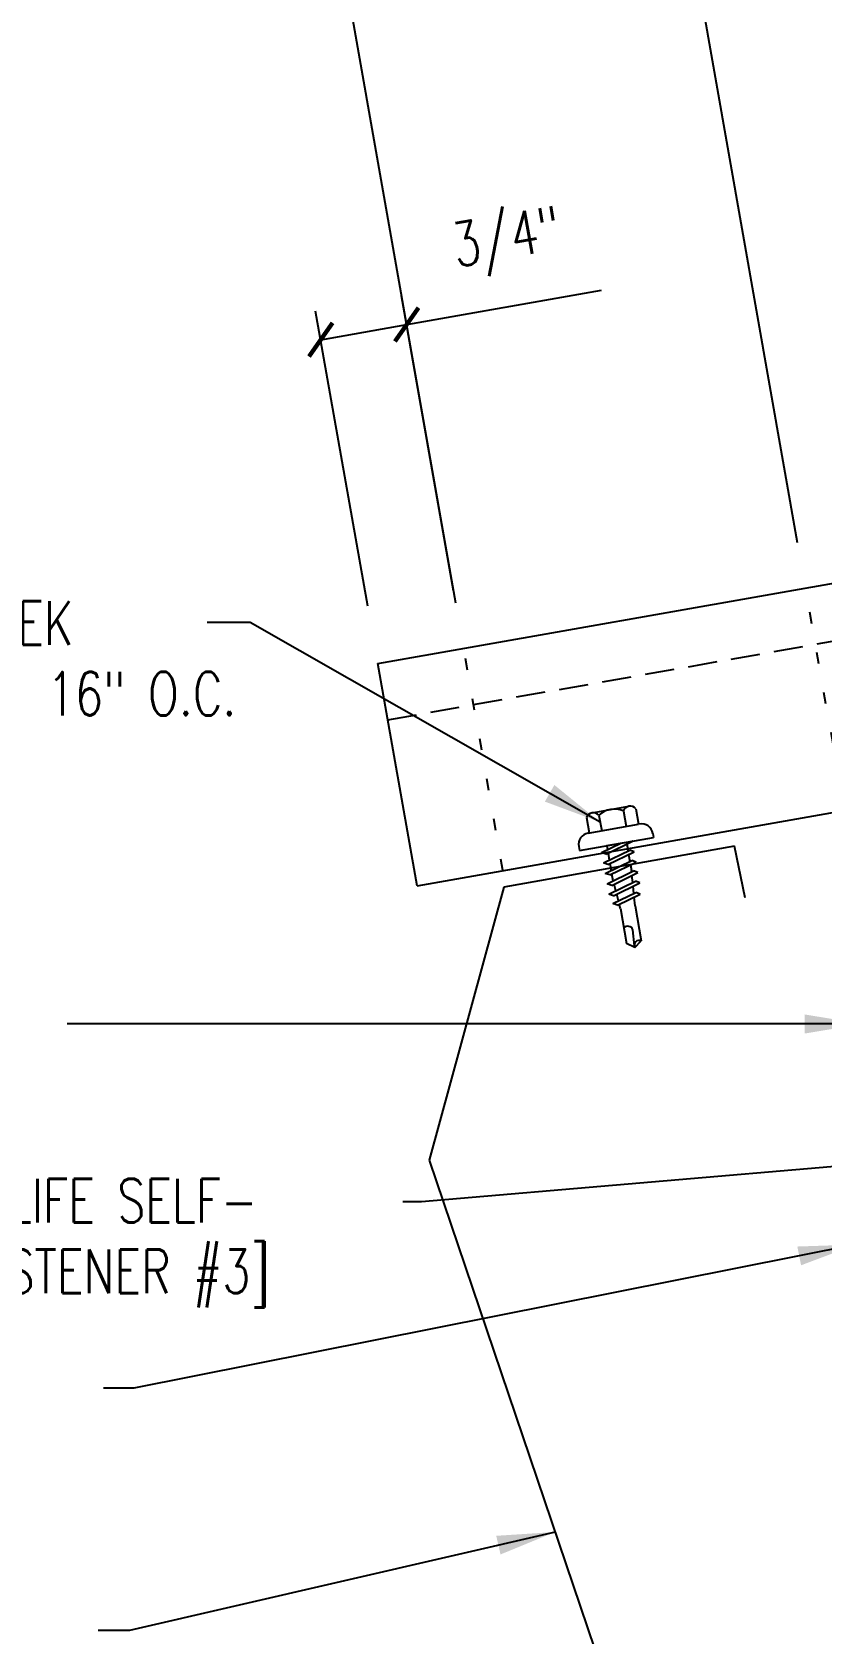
# Model space of a CAD drawing. Header units: inches. Extents: x -15.7 to 25.7, y 5.4 to 58.3.
# Drawn here: x 0.79 to 7.58, y 17.27 to 31.04 of the extents above; entities that cross this region are included whole.
import ezdxf

# ---------------------------------------------------------------- set-up
doc = ezdxf.new("R2010")
doc.units = ezdxf.units.IN
doc.header["$MEASUREMENT"] = 0
doc.linetypes.add('DOT2', pattern=[0.125, 0, -0.125])
doc.linetypes.add('HIDDEN2', pattern=[0.1875, 0.125, -0.0625])
for name, color, linetype in [('DIM', 2, 'Continuous'), ('FASTENER', 9, 'Continuous'), ('PANEL', 11, 'Continuous'), ('TEXT', 2, 'Continuous'), ('TRIM', 6, 'Continuous')]:
    doc.layers.add(name, color=color, linetype=linetype)
doc.styles.add('TEXT', font='SIMPLEX', dxfattribs={"width": 0.75, "height": 6})
doc.styles.add('TEXT1', font='ROMANS.shx', dxfattribs={"width": 0.75, "height": 0.375})
doc.dimstyles.new('DETAIL', dxfattribs={"dimscale": 4, "dimtxt": 0.375, "dimasz": 0.0625, "dimexe": 0.0625, "dimexo": 0.125, "dimgap": 0.0625, "dimtad": 1, "dimdec": 4, "dimzin": 3, "dimdsep": 46, "dimlunit": 4, "dimtxsty": 'TEXT1', "dimblk": 'ARCHTICK', "dimcen": 0.0625, "dimclrd": 7, "dimclre": 7, "dimclrt": 2, "dimadec": 0, "dimazin": 0, "dimtfac": 0.59375, "dimtdec": 4, "dimtmove": 0, "dimatfit": 3, "dimfxl": 0, "dimfrac": 2, "dimtolj": 1, "dimtzin": 3, "dimarcsym": 0})
doc.dimstyles.new('DETAIL$7', dxfattribs={"dimscale": 4, "dimtxt": 6, "dimasz": 0.125, "dimexe": 0.0625, "dimexo": 0.125, "dimgap": 0.0625, "dimtad": 1, "dimdec": 5, "dimzin": 3, "dimdsep": 46, "dimlunit": 4, "dimtxsty": 'TEXT', "dimblk": 'ARCHTICK', "dimcen": 0.0625, "dimclrd": 7, "dimclre": 7, "dimclrt": 2, "dimadec": 0, "dimazin": 0, "dimtfac": 0.666667, "dimtdec": 5, "dimtmove": 0, "dimatfit": 3, "dimfxl": 0, "dimfrac": 2, "dimtolj": 1, "dimtzin": 3, "dimarcsym": 0})

# ---------------------------------------------------------------- blocks, each defined once
blk = doc.blocks.new('_ArchTick')
at = {"color": 0, "linetype": 'ByBlock', "const_width": 0.15}
blk.add_lwpolyline([(-0.5, -0.5), (0.5, 0.5)], dxfattribs=at)
blk = doc.blocks.new('*D13')
at = {"layer": 'DEFPOINTS', "color": 0}
for p in [(5.649, 36.412), (7.458, 26.156), (4.519, 25.638)]:
    blk.add_point(p, dxfattribs=at)
at = {"layer": 'DIM', "color": 7, "lineweight": -2}
for p, q in [((7.371, 26.649), (5.606, 36.658)), ((2.71, 35.894), (5.649, 36.412)), ((4.432, 26.13), (2.667, 36.14))]:
    blk.add_line(p, q, dxfattribs=at)
at = {"layer": 'DIM', "color": 7, "lineweight": -2, "xscale": 0.25, "yscale": 0.25, "zscale": 0.25}
for p, rotation in [((5.649, 36.412), 9.999999999999886), ((2.71, 35.894), 189.9999999999999)]:
    blk.add_blockref('_ArchTick', p, dxfattribs=dict(at, rotation=rotation))
at = {"layer": 'DIM', "color": 2, "insert": (4.043, 36.927), "char_height": 0.375, "attachment_point": 5, "rotation": 10, "style": 'TEXT1'}
blk.add_mtext('\\A1;VARIES W/\\PROOF SLOPE', dxfattribs=at)
blk = doc.blocks.new('*D14')
at = {"layer": 'DEFPOINTS', "color": 0}
for p in [(7.321, 36.707), (9.129, 26.451), (7.458, 26.156)]:
    blk.add_point(p, dxfattribs=at)
at = {"layer": 'DIM', "color": 7, "lineweight": -2}
for p, q in [((7.321, 36.707), (10.706, 37.304)), ((9.042, 26.943), (7.277, 36.953)), ((7.371, 26.649), (5.606, 36.658)), ((5.649, 36.412), (7.321, 36.707))]:
    blk.add_line(p, q, dxfattribs=at)
at = {"layer": 'DIM', "color": 7, "lineweight": -2, "xscale": 0.25, "yscale": 0.25, "zscale": 0.25}
for p, rotation in [((7.321, 36.707), 9.999999999999938), ((5.649, 36.412), 189.9999999999999)]:
    blk.add_blockref('_ArchTick', p, dxfattribs=dict(at, rotation=rotation))
at = {"layer": 'DIM', "color": 2, "insert": (9.07, 37.777), "char_height": 0.375, "attachment_point": 5, "rotation": 10, "style": 'TEXT1'}
blk.add_mtext('\\A1;{WALL PANEL}\\P{THICKNESS}', dxfattribs=at)
blk = doc.blocks.new('MB_DW4')
at = {"layer": 'FASTENER'}
for p, q in [((-0.217, 0.305), (-0.217, 0.171)), ((-0.163, 0.337), (0.159, 0.337)), ((-0.108, 0.305), (-0.108, 0.171)), ((0.105, 0.305), (0.105, 0.171)), ((0.214, 0.305), (0.214, 0.171)), ((-0.226, 0.171), (0.214, 0.171)), ((-0.326, 0.071), (-0.326, 0.037)), ((-0.326, 0.037), (0.322, 0.037)), ((-0.141, -0.014), (0.037, 0.037)), ((-0.105, -0.034), (0.137, 0.035)), ((-0.088, 0.037), (-0.088, 0.001)), ((-0.088, 0.037), (0.085, 0.037)), ((0.085, 0.037), (0.134, 0.037)), ((0.085, 0.02), (0.085, -0.041)), ((0.137, 0.035), (0.134, 0.037)), ((0.322, 0.071), (0.322, 0.037)), ((-0.105, -0.034), (-0.141, -0.014)), ((-0.141, -0.105), (0.102, -0.036)), ((-0.105, -0.125), (-0.141, -0.105)), ((-0.141, -0.196), (0.102, -0.127)), ((-0.105, -0.125), (0.137, -0.056)), ((-0.088, -0.029), (-0.088, -0.09)), ((-0.088, -0.12), (-0.088, -0.181)), ((0.085, -0.071), (0.085, -0.131)), ((0.137, -0.056), (0.102, -0.036)), ((0.137, -0.147), (0.102, -0.127)), ((-0.105, -0.216), (-0.141, -0.196)), ((-0.141, -0.287), (0.102, -0.217)), ((-0.105, -0.216), (0.137, -0.147)), ((-0.105, -0.307), (0.137, -0.238)), ((-0.084, -0.27), (-0.088, -0.211)), ((0.077, -0.315), (0.082, -0.253)), ((0.084, -0.223), (0.085, -0.211)), ((0.085, -0.162), (0.085, -0.211)), ((0.137, -0.238), (0.102, -0.217)), ((-0.105, -0.307), (-0.141, -0.287)), ((-0.141, -0.378), (0.102, -0.308)), ((-0.105, -0.398), (-0.141, -0.378)), ((-0.122, -0.463), (0.089, -0.403)), ((-0.105, -0.398), (0.137, -0.328)), ((-0.078, -0.36), (-0.082, -0.3)), ((-0.071, -0.449), (-0.075, -0.389)), ((0.071, -0.408), (0.075, -0.346)), ((0.124, -0.423), (0.089, -0.403)), ((0.137, -0.328), (0.102, -0.308)), ((-0.086, -0.483), (-0.122, -0.463)), ((-0.086, -0.483), (0.124, -0.423)), ((-0.066, -0.516), (-0.069, -0.478)), ((-0.066, -0.516), (-0.066, -0.82)), ((0.063, -0.515), (0.068, -0.439)), ((0.063, -0.516), (0.063, -0.82)), ((-0.002, -0.866), (-0.066, -0.82)), ((-0.003, -0.854), (0.009, -0.714)), ((-0.002, -0.866), (0.063, -0.82))]:
    blk.add_line(p, q, dxfattribs=at)
for centre, radius, start, end in [((-0.163, 0.274), 0.0628, 29.8754, 150.1246), ((-0.002, 0.141), 0.196, 56.9974, 123.0026), ((0.159, 0.274), 0.0628, 29.8754, 150.1246), ((-0.226, 0.071), 0.1, 90, 180), ((0.222, 0.071), 0.1, 0, 90), ((0.073, -0.516), 0.01, 175.9484, 180), ((-0.036, -0.723), 0.0461, 11.1445, 130.906), ((0.039, -0.855), 0.0422, 55.4585, 194.8454)]:
    blk.add_arc(centre, radius, start, end, dxfattribs=at)
blk = doc.blocks.new('FD-F4')
at = {"layer": 'TEXT', "style": 'TEXT1', "width": 0.75}
for s, p in [('1/4-14 x 7/8 LONG-LIFE LAPTEK', (0.0047, -0.0408)), ('W/WASHER [FASTENER #4]', (0.0047, -0.1926))]:
    blk.add_text(s, height=0.09375, dxfattribs=at).set_placement(p)
blk.add_attdef('(QUANTITY)', (1.4847, -0.1926), '', height=0.0938, dxfattribs=at)
at = {"layer": 'TEXT', "style": 'TEXT1', "flags": 1}
for tag, p in [('Color', (0.0624, -0.4349)), ('Calc', (0.0624, -0.4349)), ('Opt1', (0.0624, -0.4349)), ('Opt2', (0.0624, -0.4349)), ('Opt3', (0.0624, -0.4349)), ('Description', (0.0624, -0.4349)), ('Multiple', (0.0624, -0.4349)), ('Part', (0.0624, -0.4349)), ('Spare1', (0.0624, -0.6224)), ('Spare2', (0.0624, -0.6224)), ('Spare3', (0.0624, -0.6224)), ('Spare4', (0.0624, -0.6224)), ('Spare5', (0.0624, -0.6224)), ('Spare6', (0.0624, -0.6224)), ('Spare7', (0.0624, -0.6224)), ('Spare8', (0.0624, -0.6224)), ('Spare9', (0.0624, -0.6224)), ('Spare10', (0.0624, -0.6224))]:
    blk.add_attdef(tag, p, '', height=0.0938, dxfattribs=at)
blk = doc.blocks.new('*D17')
at = {"color": 7, "lineweight": -2}
for p, q in [((4.01, 28.525), (5.685, 28.821)), ((4.413, 26.235), (3.966, 28.771)), ((3.675, 26.104), (3.227, 28.641)), ((3.271, 28.395), (4.01, 28.525))]:
    blk.add_line(p, q, dxfattribs=at)
at = {"layer": 'DEFPOINTS', "color": 0}
for p in [(4.01, 28.525), (4.5, 25.742), (3.762, 25.612)]:
    blk.add_point(p, dxfattribs=at)
at = {"color": 7, "lineweight": -2, "xscale": 0.25, "yscale": 0.25, "zscale": 0.25}
for p, rotation in [((4.01, 28.525), 9.999999999999911), ((3.271, 28.395), 189.9999999999999)]:
    blk.add_blockref('_ArchTick', p, dxfattribs=dict(at, rotation=rotation))
at = {"color": 2, "insert": (4.877, 29.222), "char_height": 0.375, "attachment_point": 5, "rotation": 10, "style": 'TEXT1'}
blk.add_mtext('\\A1;3/4"', dxfattribs=at)
blk = doc.blocks.new('FD-F3')
at = {"layer": 'TEXT', "style": 'TEXT1', "width": 0.75}
for s, p in [('12-14 x 1 1/4 LONG-LIFE SELF-', (0.0047, -0.0408)), ('DRILLER W/WASHER [FASTENER #3]', (0.0047, -0.1926))]:
    blk.add_text(s, height=0.09375, dxfattribs=at).set_placement(p)
blk.add_attdef('(QUANTITY)', (0.0047, -0.3444), '', height=0.0938, dxfattribs=at)

msp = doc.modelspace()

# ---------------------------------------------------------------- linework, layer by layer
at = {"layer": 'DIM', "linetype": 'DOT2', "ltscale": 2}
for p, q in [((8.10132, 22.50682), (7.45786, 26.15611)), ((4.83706, 23.8318), (4.50019, 25.74233))]:
    msp.add_line(p, q, dxfattribs=at)
at = {"layer": 'PANEL'}
for p, q in [((3.76158, 25.61209), (23.26941, 29.05185)), ((4.09846, 23.70157), (3.76158, 25.61209))]:
    msp.add_line(p, q, dxfattribs=at)
at = {"layer": 'PANEL', "color": 8, "linetype": 'HIDDEN2', "ltscale": 2}
msp.add_line((3.84689, 25.12826), (23.35473, 28.56802), dxfattribs=at)
at = {"layer": 'PANEL'}
msp.add_lwpolyline([(4.09846, 23.70157), (23.60629, 27.14133)], dxfattribs=at)
at = {"layer": 'TRIM'}
for p, q in [((6.82964, 24.04015), (4.84547, 23.69029)), ((6.91946, 23.59585), (6.82964, 24.04015)), ((4.84547, 23.69029), (4.20321, 21.34168)), ((4.20321, 21.34168), (5.72655, 16.84258))]:
    msp.add_line(p, q, dxfattribs=at)

# ---------------------------------------------------------------- block references
at = {"layer": 'FASTENER', "rotation": 10}
msp.add_blockref('MB_DW4', (5.82254, 24.02473), dxfattribs=at)
at = {"layer": 'TEXT', "xscale": 4, "yscale": 4, "zscale": 4}
msp.add_blockref('FD-F4', (-5.5408, 25.93508), dxfattribs=at).add_auto_attribs({'(QUANTITY)': '@ 16" O.C.'})
msp.add_blockref('FD-F3', (-3.982, 20.97046), dxfattribs=at)

# ---------------------------------------------------------------- dimensions: what is measured, and where the dimension line sits
dim = msp.add_aligned_dim(p1=(3.76158, 25.61209), p2=(4.50019, 25.74233), distance=2.82575, dimstyle='DETAIL')
dim.commit()
dim.dimension.update_dxf_attribs({"geometry": '*D17', "text_midpoint": (4.8771, 29.22211)})
at = {"layer": 'DIM'}
for base, p1, p2, text, picture, middle, dimtype in [((7.32083, 36.70672), (7.45786, 26.15611), (9.12922, 26.45081), '{WALL PANEL}\\P{THICKNESS}', '*D14', (9.20035, 37.03813), 160), ((5.64946, 36.41201), (4.51861, 25.63784), (7.45786, 26.15611), 'VARIES W/\\PROOF SLOPE', '*D13', (4.17984, 36.15288), 161)]:
    dim = msp.add_linear_dim(base=base, p1=p1, p2=p2, angle=10, text=text, dimstyle='DETAIL', dxfattribs=at)
    dim.commit()
    dim.dimension.update_dxf_attribs({"geometry": picture, "text_midpoint": middle, "dimtype": dimtype})

# ---------------------------------------------------------------- leaders
for points in [[(5.67325, 24.24784), (2.66465, 25.96461), (2.29508, 25.96461)], [(7.93088, 22.51278), (3.92292, 22.51278), (1.09041, 22.51278)], [(8.96809, 21.3964), (4.1357, 20.98441), (3.97612, 20.98441)], [(7.87554, 20.61666), (1.66253, 19.38156), (1.40359, 19.38156)], [(5.28534, 18.14568), (1.62722, 17.29954), (1.35651, 17.29954)]]:
    msp.add_leader(points, dimstyle='DETAIL$7')

doc.saveas('drawing.dxf')
